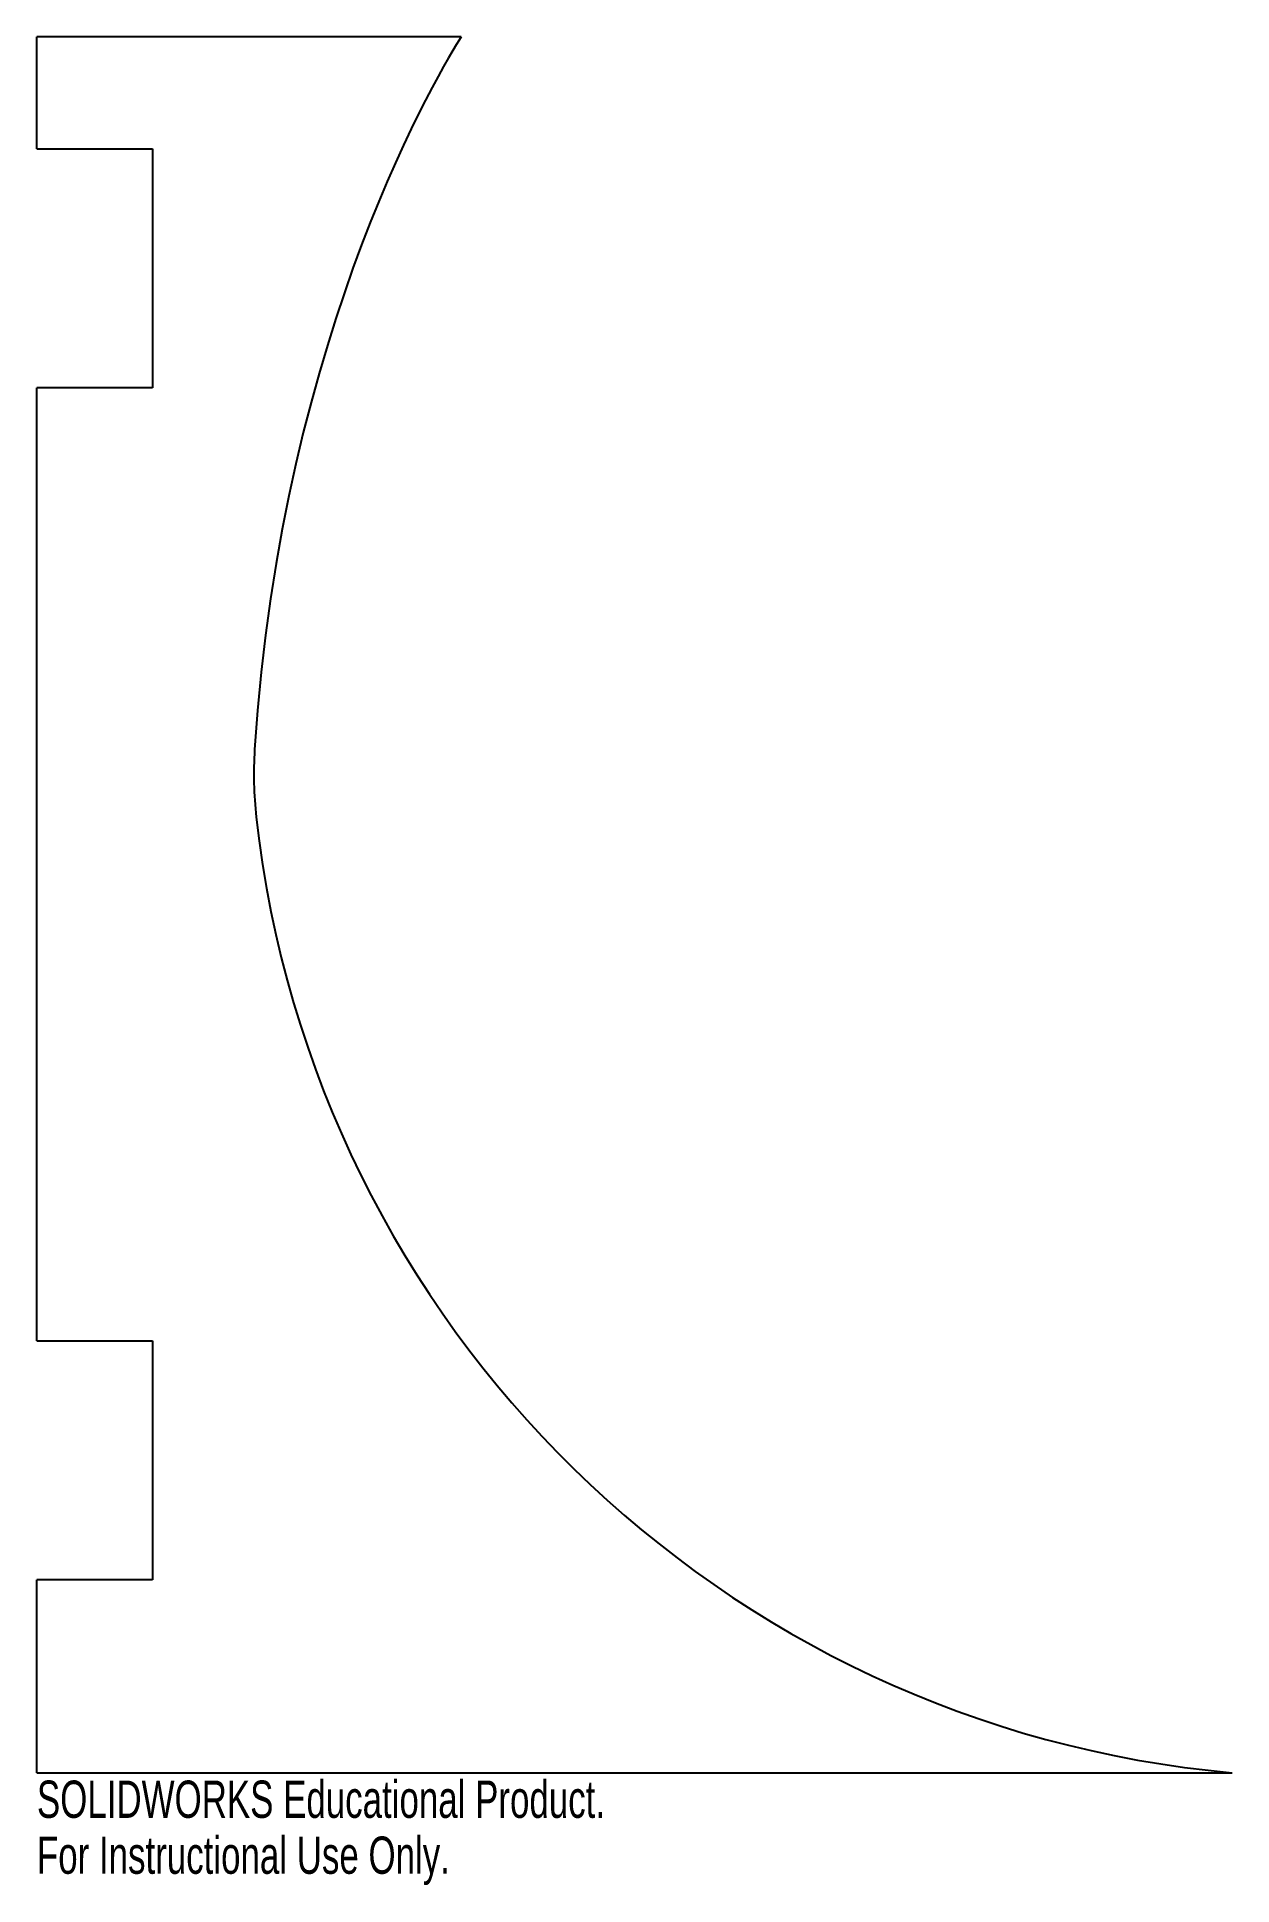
# Paper-space layout '_Front' of a CAD drawing. Header units: millimetres. Extents: x -85 to 70, y -127 to 112.
import ezdxf

# ---------------------------------------------------------------- set-up
doc = ezdxf.new("R2010")
doc.units = ezdxf.units.MM
doc.styles.add('SLDTEXTSTYLE0', font='TXT', dxfattribs={"width": 0.7})

psp = doc.layouts.new('_Front')

# ---------------------------------------------------------------- linework, layer by layer
at = {"color": 7, "linetype": 'Continuous', "lineweight": 25}
for p, q in [((-85, 98), (-85, 112.5)), ((-30, 112.5), (-85, 112.5)), ((-85, 98), (-70, 98)), ((-70, 98), (-70, 67)), ((-70, 67), (-85, 67)), ((-85, -56.5), (-85, 67)), ((-85, -56.5), (-70, -56.5)), ((-70, -56.5), (-70, -87.5)), ((-70, -87.5), (-85, -87.5)), ((-85, -112.5), (-85, -87.5)), ((-85, -112.5), (70, -112.5))]:
    psp.add_line(p, q, dxfattribs=at)
for centre, radius, start, end in [((-6.87, 16.93), 50, 176.3459, 186.3825), ((82.57, 26.93), 140, 186.3825, 264.8489)]:
    psp.add_arc(centre, radius, start, end, dxfattribs=at)
psp.add_open_spline([(-30, 112.5), (-32.17, 109.05), (-53.27, 74.89), (-56.77, 20.12)], degree=3, dxfattribs=at)

# ---------------------------------------------------------------- texts
at = {"color": 7, "linetype": 'Continuous', "char_height": 4.8336, "attachment_point": 1, "style": 'SLDTEXTSTYLE0'}
for s, insert in [('SOLIDWORKS Educational Product.', (-85, -113.52)), ('For Instructional Use Only.', (-85, -120.77))]:
    psp.add_mtext(s, dxfattribs=dict(at, insert=insert))

doc.saveas('drawing.dxf')
